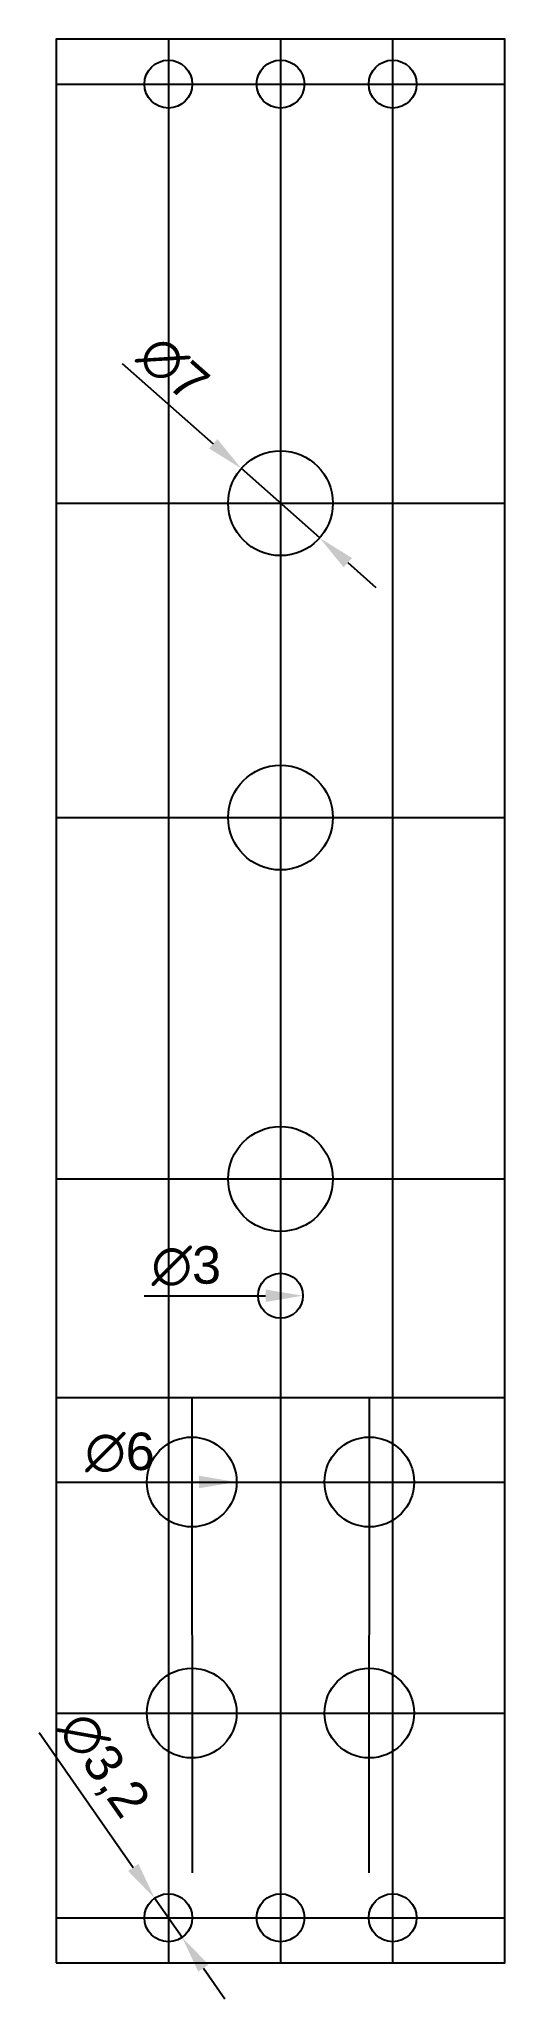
# Model space of a CAD drawing. Header units: millimetres. Extents: x -1 to 30, y -2 to 128.
import ezdxf

# ---------------------------------------------------------------- set-up
doc = ezdxf.new("R2010")
doc.units = ezdxf.units.MM
for name, color, linetype in [('01 Cuts', 7, 'Continuous'), ('05 Hole', 6, 'Continuous'), ('10 Guide', 7, 'Continuous')]:
    doc.layers.add(name, color=color, linetype=linetype)
doc.styles.get("Standard").update_dxf_attribs({"font": 'arial.ttf'})
doc.dimstyles.new('ISO-25', dxfattribs={"dimtxt": 2.5, "dimasz": 2.5, "dimexe": 1.25, "dimexo": 0.625, "dimtad": 1, "dimtxsty": 'Standard', "dimcen": 2.5, "dimadec": 0, "dimazin": 0, "dimtfac": 1, "dimtmove": 0, "dimatfit": 3, "dimfxl": 1, "dimarcsym": 0})

# ---------------------------------------------------------------- blocks, each defined once
blk = doc.blocks.new('*D1')
at = {"layer": '10 Guide', "color": 0, "lineweight": -2, "transparency": 16777216}
blk.add_line((1.45, 32.11), (9.56, 32.11), dxfattribs=at)
at = {"layer": '10 Guide', "color": 0, "transparency": 16777216}
blk.add_solid([(9.56, 32.53), (9.56, 31.7), (12.06, 32.11)], dxfattribs=at)
at = {"layer": 'Defpoints', "color": 0, "transparency": 16777216}
for p in [(6.06, 32.11), (12.06, 32.11)]:
    blk.add_point(p, dxfattribs=at)
at = {"layer": '10 Guide', "color": 0, "transparency": 16777216, "insert": (4.26, 34.08), "char_height": 2.5, "attachment_point": 5}
blk.add_mtext('∅6', dxfattribs=at)
blk = doc.blocks.new('*D2')
at = {"layer": '10 Guide', "color": 0, "lineweight": -2, "transparency": 16777216}
for p, q in [((-1.14, 15.38), (5.15, 6.36)), ((8.42, 1.69), (6.58, 4.31)), ((9.85, -0.36), (11.28, -2.41))]:
    blk.add_line(p, q, dxfattribs=at)
at = {"layer": '10 Guide', "color": 0, "transparency": 16777216}
for points in [[(5.5, 6.6), (4.81, 6.12), (6.58, 4.31)], [(10.19, -0.12), (9.5, -0.6), (8.42, 1.69)]]:
    blk.add_solid(points, dxfattribs=at)
at = {"layer": 'Defpoints', "color": 0, "transparency": 16777216}
for p in [(6.58, 4.31), (8.42, 1.69)]:
    blk.add_point(p, dxfattribs=at)
at = {"layer": '10 Guide', "color": 0, "transparency": 16777216, "insert": (3.07, 13.14), "char_height": 2.5, "attachment_point": 5, "rotation": 304.911}
blk.add_mtext('∅3,2', dxfattribs=at)
blk = doc.blocks.new('*D3')
at = {"layer": '10 Guide', "color": 0, "lineweight": -2, "transparency": 16777216}
blk.add_line((5.89, 44.56), (14, 44.56), dxfattribs=at)
at = {"layer": '10 Guide', "color": 0, "transparency": 16777216}
blk.add_solid([(14, 44.97), (14, 44.14), (16.5, 44.56)], dxfattribs=at)
at = {"layer": 'Defpoints', "color": 0, "transparency": 16777216}
for p in [(13.5, 44.56), (16.5, 44.56)]:
    blk.add_point(p, dxfattribs=at)
at = {"layer": '10 Guide', "color": 0, "transparency": 16777216, "insert": (8.7, 46.53), "char_height": 2.5, "attachment_point": 5}
blk.add_mtext('∅3', dxfattribs=at)
blk = doc.blocks.new('*D4')
at = {"layer": '10 Guide', "color": 0, "lineweight": -2, "transparency": 16777216}
for p, q in [((4.42, 106.83), (10.5, 101.47)), ((17.62, 95.18), (12.38, 99.82)), ((19.5, 93.53), (21.37, 91.88))]:
    blk.add_line(p, q, dxfattribs=at)
at = {"layer": '10 Guide', "color": 0, "transparency": 16777216}
for points in [[(10.78, 101.78), (10.22, 101.16), (12.38, 99.82)], [(19.78, 93.84), (19.22, 93.22), (17.62, 95.18)]]:
    blk.add_solid(points, dxfattribs=at)
at = {"layer": 'Defpoints', "color": 0, "transparency": 16777216}
for p in [(12.38, 99.82), (17.62, 95.18)]:
    blk.add_point(p, dxfattribs=at)
at = {"layer": '10 Guide', "color": 0, "transparency": 16777216, "insert": (7.83, 106.46), "char_height": 2.5, "attachment_point": 5, "rotation": 318.5842}
blk.add_mtext('∅7', dxfattribs=at)

msp = doc.modelspace()

# ---------------------------------------------------------------- linework, layer by layer
at = {"layer": '01 Cuts'}
msp.add_lwpolyline([(0, 0), (30, 0), (30, 128.5), (0, 128.5)], close=True, dxfattribs=at)
at = {"layer": '05 Hole'}
for centre, radius in [((7.5, 125.5), 1.6), ((15, 125.5), 1.6), ((22.5, 125.5), 1.6), ((15, 97.5), 3.5), ((15, 76.5), 3.5), ((15, 52.357), 3.5), ((15, 44.557), 1.5), ((9.062, 32.113), 3), ((20.938, 32.113), 3), ((9.062, 16.677), 3), ((20.938, 16.677), 3), ((7.5, 3), 1.6), ((15, 3), 1.6), ((22.5, 3), 1.6)]:
    msp.add_circle(centre, radius, dxfattribs=at)
at = {"layer": '10 Guide'}
for p, q in [((7.5, 128.5), (7.5, 0)), ((15, 128.5), (15, 0)), ((22.5, 0), (22.5, 128.5)), ((0, 125.5), (30, 125.5)), ((0, 97.5), (30, 97.5)), ((0, 76.5), (30, 76.5)), ((0, 52.357), (30, 52.357)), ((0, 37.766), (30, 37.766)), ((9.062, 37.766), (9.1, 6)), ((20.938, 37.766), (20.9, 6)), ((0, 32.113), (30, 32.113)), ((0, 16.677), (30, 16.677)), ((0, 3), (30, 3))]:
    msp.add_line(p, q, dxfattribs=at)

# ---------------------------------------------------------------- dimensions: what is measured, and where the dimension line sits
for p1, p2, picture, middle in [((17.625, 95.185), (12.375, 99.815), '*D4', (7.827, 106.456)), ((8.416, 1.688), (6.584, 4.312), '*D2', (3.07, 13.137))]:
    dim = msp.add_diameter_dim_2p(p1=p1, p2=p2, dimstyle='ISO-25', dxfattribs=at)
    dim.commit()
    dim.dimension.update_dxf_attribs({"geometry": picture, "text_midpoint": middle})
for p1, p2, picture, middle in [((13.5, 44.557), (16.5, 44.557), '*D3', (8.696, 44.557)), ((6.062, 32.113), (12.062, 32.113), '*D1', (4.258, 32.113))]:
    dim = msp.add_diameter_dim_2p(p1=p1, p2=p2, dimstyle='ISO-25', dxfattribs=at)
    dim.commit()
    dim.dimension.update_dxf_attribs({"geometry": picture, "text_midpoint": middle, "dimtype": 163})

doc.saveas('drawing.dxf')
